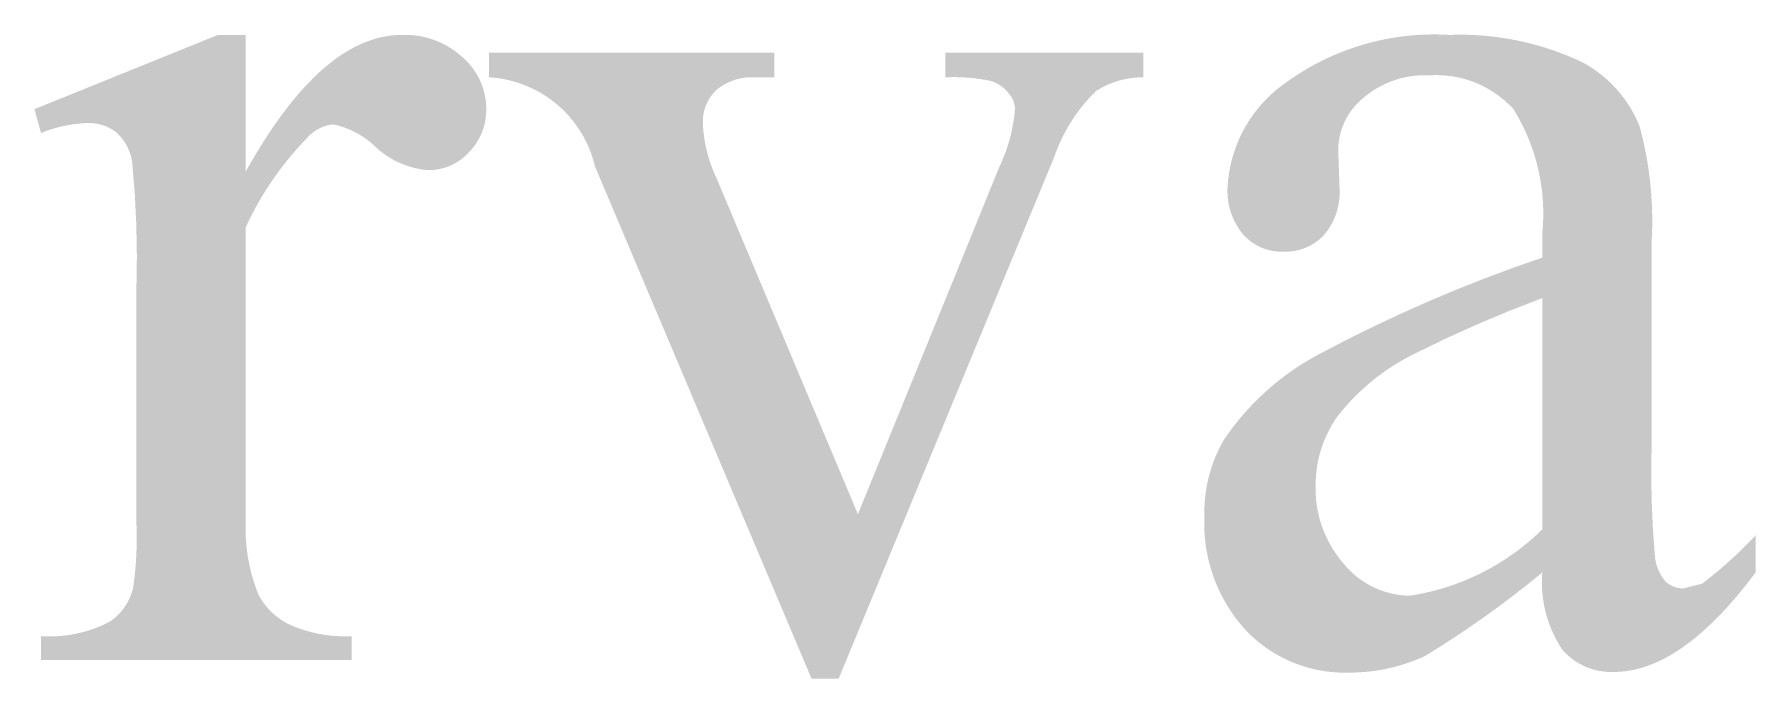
# Model space of a CAD drawing. Header units: millimetres. Extents: x 1235 to 1439, y 1033 to 1126.
# Drawn here: x 1311.15 to 1317.59, y 1052.91 to 1055.31 of the extents above; entities that cross this region are included whole.
import ezdxf

# ---------------------------------------------------------------- set-up
doc = ezdxf.new("R2010")
doc.units = ezdxf.units.MM
doc.layers.add('默认', color=18, linetype='Continuous', true_color=0x000000)

msp = doc.modelspace()

# ---------------------------------------------------------------- hatches: boundary and pattern name
at = {"layer": '默认'}
for points in [[(1311.9433, 1055.3127), (1311.9433, 1054.8023), (1311.979, 1054.8641), (1312.0148, 1054.9219), (1312.0327, 1054.9493), (1312.0507, 1054.9757), (1312.0687, 1055.0012), (1312.0867, 1055.0256), (1312.1048, 1055.049), (1312.1228, 1055.0714), (1312.141, 1055.0929), (1312.1591, 1055.1133), (1312.1773, 1055.1328), (1312.1955, 1055.1512), (1312.2137, 1055.1687), (1312.232, 1055.1851), (1312.2503, 1055.2006), (1312.2686, 1055.215), (1312.2777, 1055.2219), (1312.2869, 1055.2285), (1312.2961, 1055.2348), (1312.3053, 1055.2409), (1312.3145, 1055.2468), (1312.3237, 1055.2524), (1312.3329, 1055.2578), (1312.3421, 1055.2629), (1312.3514, 1055.2677), (1312.3606, 1055.2723), (1312.3698, 1055.2767), (1312.3791, 1055.2808), (1312.3883, 1055.2847), (1312.3976, 1055.2883), (1312.4069, 1055.2917), (1312.4162, 1055.2948), (1312.4254, 1055.2976), (1312.4347, 1055.3003), (1312.444, 1055.3026), (1312.4534, 1055.3047), (1312.4627, 1055.3066), (1312.472, 1055.3082), (1312.4813, 1055.3096), (1312.4907, 1055.3107), (1312.5, 1055.3116), (1312.5093, 1055.3122), (1312.5187, 1055.3126), (1312.5356, 1055.3129), (1312.5432, 1055.3129), (1312.5507, 1055.3127), (1312.5584, 1055.3123), (1312.566, 1055.3118), (1312.5736, 1055.311), (1312.5812, 1055.3101), (1312.5889, 1055.309), (1312.5965, 1055.3077), (1312.6041, 1055.3062), (1312.6117, 1055.3045), (1312.6192, 1055.3026), (1312.6267, 1055.3006), (1312.6342, 1055.2983), (1312.6416, 1055.2959), (1312.649, 1055.2933), (1312.6562, 1055.2905), (1312.6635, 1055.2876), (1312.6706, 1055.2844), (1312.6776, 1055.2811), (1312.6846, 1055.2777), (1312.6914, 1055.274), (1312.6982, 1055.2702), (1312.7048, 1055.2663), (1312.7114, 1055.2622), (1312.7178, 1055.2579), (1312.7241, 1055.2536), (1312.7303, 1055.249), (1312.7363, 1055.2444), (1312.7422, 1055.2396), (1312.7479, 1055.2347), (1312.7536, 1055.2297), (1312.7585, 1055.2253), (1312.7634, 1055.2208), (1312.7682, 1055.2161), (1312.7729, 1055.2113), (1312.7775, 1055.2063), (1312.782, 1055.2012), (1312.7863, 1055.1959), (1312.7905, 1055.1906), (1312.7946, 1055.185), (1312.7986, 1055.1794), (1312.8024, 1055.1737), (1312.806, 1055.1678), (1312.8095, 1055.1618), (1312.8128, 1055.1558), (1312.816, 1055.1496), (1312.819, 1055.1434), (1312.8218, 1055.137), (1312.8245, 1055.1307), (1312.827, 1055.1242), (1312.8293, 1055.1177), (1312.8314, 1055.1111), (1312.8334, 1055.1045), (1312.8351, 1055.0979), (1312.8367, 1055.0912), (1312.8381, 1055.0845), (1312.8393, 1055.0778), (1312.8403, 1055.0711), (1312.8412, 1055.0644), (1312.8418, 1055.0577), (1312.8423, 1055.051), (1312.8426, 1055.0443), (1312.8428, 1055.0377), (1312.8427, 1055.0266), (1312.8425, 1055.0211), (1312.8422, 1055.0155), (1312.8417, 1055.0099), (1312.8411, 1055.0044), (1312.8403, 1054.9988), (1312.8394, 1054.9932), (1312.8383, 1054.9876), (1312.8371, 1054.9821), (1312.8358, 1054.9765), (1312.8343, 1054.971), (1312.8327, 1054.9656), (1312.831, 1054.9601), (1312.8291, 1054.9548), (1312.827, 1054.9494), (1312.8249, 1054.9441), (1312.8226, 1054.9389), (1312.8202, 1054.9337), (1312.8176, 1054.9286), (1312.8149, 1054.9236), (1312.8121, 1054.9186), (1312.8092, 1054.9137), (1312.8062, 1054.909), (1312.8031, 1054.9043), (1312.7998, 1054.8997), (1312.7965, 1054.8951), (1312.793, 1054.8907), (1312.7895, 1054.8864), (1312.7859, 1054.8822), (1312.7821, 1054.8781), (1312.7747, 1054.8703), (1312.771, 1054.8665), (1312.7672, 1054.8629), (1312.7633, 1054.8593), (1312.7592, 1054.8558), (1312.7551, 1054.8524), (1312.7508, 1054.8491), (1312.7465, 1054.8459), (1312.742, 1054.8428), (1312.7375, 1054.8398), (1312.7329, 1054.8369), (1312.7282, 1054.8341), (1312.7234, 1054.8315), (1312.7185, 1054.829), (1312.7136, 1054.8266), (1312.7086, 1054.8243), (1312.7036, 1054.8222), (1312.6985, 1054.8202), (1312.6933, 1054.8184), (1312.6882, 1054.8167), (1312.6829, 1054.8151), (1312.6777, 1054.8137), (1312.6724, 1054.8124), (1312.6671, 1054.8113), (1312.6618, 1054.8103), (1312.6565, 1054.8094), (1312.6512, 1054.8087), (1312.6458, 1054.8081), (1312.6405, 1054.8077), (1312.6352, 1054.8074), (1312.63, 1054.8072), (1312.6247, 1054.8072), (1312.6181, 1054.8078), (1312.6115, 1054.8086), (1312.6048, 1054.8095), (1312.5982, 1054.8105), (1312.5916, 1054.8117), (1312.585, 1054.813), (1312.5784, 1054.8145), (1312.5718, 1054.8161), (1312.5652, 1054.8178), (1312.5587, 1054.8197), (1312.5522, 1054.8217), (1312.5457, 1054.8238), (1312.5393, 1054.8261), (1312.5329, 1054.8285), (1312.5266, 1054.8311), (1312.5203, 1054.8337), (1312.5141, 1054.8366), (1312.5079, 1054.8395), (1312.5019, 1054.8426), (1312.4958, 1054.8457), (1312.4899, 1054.8491), (1312.484, 1054.8525), (1312.4782, 1054.856), (1312.4725, 1054.8597), (1312.4669, 1054.8635), (1312.4614, 1054.8674), (1312.4559, 1054.8713), (1312.4506, 1054.8754), (1312.4453, 1054.8796), (1312.4402, 1054.8839), (1312.4351, 1054.8883), (1312.4302, 1054.8927), (1312.4261, 1054.8967), (1312.422, 1054.9005), (1312.4177, 1054.9043), (1312.4134, 1054.9081), (1312.409, 1054.9118), (1312.4046, 1054.9154), (1312.4, 1054.9189), (1312.3955, 1054.9223), (1312.3908, 1054.9257), (1312.3861, 1054.929), (1312.3813, 1054.9322), (1312.3764, 1054.9353), (1312.3715, 1054.9384), (1312.3665, 1054.9413), (1312.3615, 1054.9442), (1312.3564, 1054.947), (1312.3513, 1054.9496), (1312.3462, 1054.9522), (1312.3409, 1054.9547), (1312.3357, 1054.9571), (1312.3304, 1054.9594), (1312.3251, 1054.9616), (1312.3197, 1054.9637), (1312.3143, 1054.9657), (1312.3089, 1054.9677), (1312.3034, 1054.9695), (1312.298, 1054.9712), (1312.2925, 1054.9728), (1312.287, 1054.9743), (1312.2814, 1054.9757), (1312.2759, 1054.977), (1312.2704, 1054.9782), (1312.267, 1054.9778), (1312.2636, 1054.9774), (1312.2602, 1054.9769), (1312.2568, 1054.9762), (1312.2535, 1054.9756), (1312.2501, 1054.9748), (1312.2467, 1054.9739), (1312.2434, 1054.973), (1312.24, 1054.972), (1312.2367, 1054.9709), (1312.2334, 1054.9697), (1312.2301, 1054.9684), (1312.2269, 1054.9671), (1312.2237, 1054.9657), (1312.2205, 1054.9642), (1312.2173, 1054.9626), (1312.2142, 1054.961), (1312.2112, 1054.9593), (1312.2081, 1054.9575), (1312.2051, 1054.9556), (1312.2022, 1054.9537), (1312.1993, 1054.9517), (1312.1965, 1054.9497), (1312.1937, 1054.9475), (1312.191, 1054.9454), (1312.1884, 1054.9431), (1312.1858, 1054.9408), (1312.1832, 1054.9385), (1312.1808, 1054.9361), (1312.1783, 1054.9337), (1312.176, 1054.9312), (1312.1737, 1054.9286), (1312.1562, 1054.9103), (1312.139, 1054.8915), (1312.1221, 1054.8724), (1312.1057, 1054.8529), (1312.0897, 1054.833), (1312.0741, 1054.8128), (1312.0589, 1054.7922), (1312.0442, 1054.7713), (1312.0299, 1054.7501), (1312.0161, 1054.7285), (1312.0027, 1054.7068), (1311.9898, 1054.6847), (1311.9775, 1054.6624), (1311.9656, 1054.6398), (1311.9542, 1054.6171), (1311.9433, 1054.5941), (1311.9433, 1053.5063), (1311.9426, 1053.4883), (1311.9424, 1053.4702), (1311.9426, 1053.452), (1311.9434, 1053.4338), (1311.9447, 1053.4156), (1311.9464, 1053.3975), (1311.9486, 1053.3794), (1311.9514, 1053.3613), (1311.9546, 1053.3433), (1311.9583, 1053.3255), (1311.9625, 1053.3077), (1311.9671, 1053.2901), (1311.9723, 1053.2726), (1311.9779, 1053.2553), (1311.9839, 1053.2383), (1311.9904, 1053.2214), (1311.9927, 1053.217), (1311.9952, 1053.2126), (1311.9977, 1053.2083), (1312.0003, 1053.204), (1312.003, 1053.1997), (1312.0058, 1053.1955), (1312.0087, 1053.1914), (1312.0117, 1053.1873), (1312.0148, 1053.1832), (1312.0179, 1053.1792), (1312.0212, 1053.1753), (1312.0245, 1053.1714), (1312.0279, 1053.1676), (1312.0313, 1053.1638), (1312.0349, 1053.1602), (1312.0385, 1053.1566), (1312.0422, 1053.153), (1312.0459, 1053.1496), (1312.0498, 1053.1462), (1312.0536, 1053.1429), (1312.0576, 1053.1396), (1312.0616, 1053.1365), (1312.0657, 1053.1334), (1312.0698, 1053.1305), (1312.074, 1053.1276), (1312.0782, 1053.1248), (1312.0824, 1053.1221), (1312.0867, 1053.1194), (1312.0911, 1053.1169), (1312.0955, 1053.1145), (1312.0999, 1053.1121), (1312.1044, 1053.1099), (1312.1181, 1053.1038), (1312.132, 1053.0982), (1312.1462, 1053.093), (1312.1605, 1053.0882), (1312.175, 1053.0838), (1312.1897, 1053.0798), (1312.2045, 1053.0763), (1312.2193, 1053.0733), (1312.2343, 1053.0707), (1312.2494, 1053.0685), (1312.2644, 1053.0669), (1312.2795, 1053.0656), (1312.2946, 1053.0649), (1312.3097, 1053.0645), (1312.3248, 1053.0647), (1312.3398, 1053.0653), (1312.3398, 1052.9761), (1311.1776, 1052.9761), (1311.1776, 1053.0653), (1311.1941, 1053.0644), (1311.2107, 1053.0642), (1311.2273, 1053.0645), (1311.244, 1053.0653), (1311.2606, 1053.0668), (1311.2772, 1053.0688), (1311.2938, 1053.0714), (1311.3103, 1053.0746), (1311.3266, 1053.0784), (1311.3428, 1053.0827), (1311.3589, 1053.0876), (1311.3747, 1053.093), (1311.3902, 1053.0989), (1311.4056, 1053.1054), (1311.4206, 1053.1124), (1311.4353, 1053.1198), (1311.4393, 1053.1225), (1311.4431, 1053.1254), (1311.447, 1053.1283), (1311.4508, 1053.1314), (1311.4545, 1053.1345), (1311.4581, 1053.1378), (1311.4617, 1053.1411), (1311.4653, 1053.1445), (1311.4687, 1053.148), (1311.4721, 1053.1516), (1311.4754, 1053.1553), (1311.4786, 1053.1591), (1311.4817, 1053.1629), (1311.4847, 1053.1668), (1311.4877, 1053.1708), (1311.4905, 1053.1748), (1311.4933, 1053.179), (1311.496, 1053.1832), (1311.4985, 1053.1874), (1311.501, 1053.1917), (1311.5033, 1053.196), (1311.5056, 1053.2004), (1311.5077, 1053.2049), (1311.5097, 1053.2094), (1311.5117, 1053.2139), (1311.5135, 1053.2184), (1311.5152, 1053.223), (1311.5168, 1053.2276), (1311.5183, 1053.2322), (1311.5196, 1053.2369), (1311.5209, 1053.2415), (1311.5221, 1053.2462), (1311.5261, 1053.276), (1311.5294, 1053.3059), (1311.532, 1053.336), (1311.5339, 1053.366), (1311.5351, 1053.3962), (1311.5356, 1053.4263), (1311.5354, 1053.4564), (1311.5344, 1053.4865), (1311.5344, 1054.3662), (1311.5361, 1054.4843), (1311.534, 1054.6024), (1311.5281, 1054.7205), (1311.5183, 1054.8382), (1311.5177, 1054.8421), (1311.517, 1054.8459), (1311.5162, 1054.8498), (1311.5153, 1054.8537), (1311.5144, 1054.8575), (1311.5133, 1054.8614), (1311.5122, 1054.8652), (1311.511, 1054.869), (1311.5097, 1054.8728), (1311.5083, 1054.8766), (1311.5068, 1054.8803), (1311.5053, 1054.884), (1311.5036, 1054.8877), (1311.5019, 1054.8913), (1311.5001, 1054.895), (1311.4982, 1054.8985), (1311.4963, 1054.9021), (1311.4942, 1054.9055), (1311.4921, 1054.909), (1311.49, 1054.9124), (1311.4877, 1054.9157), (1311.4854, 1054.919), (1311.483, 1054.9222), (1311.4806, 1054.9254), (1311.4781, 1054.9285), (1311.4755, 1054.9315), (1311.4728, 1054.9345), (1311.4702, 1054.9375), (1311.4674, 1054.9403), (1311.4646, 1054.9431), (1311.4618, 1054.9458), (1311.4589, 1054.9485), (1311.456, 1054.9506), (1311.4532, 1054.9527), (1311.4502, 1054.9547), (1311.4472, 1054.9567), (1311.4442, 1054.9586), (1311.4411, 1054.9604), (1311.438, 1054.9622), (1311.4348, 1054.9639), (1311.4316, 1054.9656), (1311.4283, 1054.9672), (1311.425, 1054.9687), (1311.4217, 1054.9702), (1311.4183, 1054.9715), (1311.4149, 1054.9728), (1311.4115, 1054.9741), (1311.408, 1054.9752), (1311.4045, 1054.9763), (1311.401, 1054.9773), (1311.3975, 1054.9782), (1311.394, 1054.9791), (1311.3904, 1054.9798), (1311.3868, 1054.9805), (1311.3833, 1054.9811), (1311.3797, 1054.9817), (1311.3761, 1054.9821), (1311.3725, 1054.9825), (1311.3689, 1054.9828), (1311.3653, 1054.983), (1311.3618, 1054.9832), (1311.3582, 1054.9832), (1311.3546, 1054.9832), (1311.3511, 1054.9832), (1311.34, 1054.9827), (1311.3289, 1054.982), (1311.3178, 1054.9811), (1311.3067, 1054.9798), (1311.2957, 1054.9784), (1311.2846, 1054.9767), (1311.2736, 1054.9747), (1311.2627, 1054.9725), (1311.2518, 1054.97), (1311.2409, 1054.9673), (1311.2301, 1054.9643), (1311.2195, 1054.9611), (1311.2088, 1054.9577), (1311.1983, 1054.954), (1311.1879, 1054.9501), (1311.1776, 1054.946), (1311.1529, 1055.0352), (1311.8392, 1055.3127)], [(1313.9206, 1055.2458), (1313.9206, 1055.1541), (1313.8513, 1055.1541), (1313.8464, 1055.1544), (1313.8416, 1055.1546), (1313.8367, 1055.1546), (1313.8318, 1055.1546), (1313.8268, 1055.1544), (1313.8219, 1055.1541), (1313.817, 1055.1537), (1313.8121, 1055.1532), (1313.8071, 1055.1525), (1313.8022, 1055.1518), (1313.7973, 1055.1509), (1313.7924, 1055.1499), (1313.7875, 1055.1488), (1313.7827, 1055.1475), (1313.7778, 1055.1462), (1313.773, 1055.1447), (1313.7683, 1055.1431), (1313.7636, 1055.1414), (1313.7589, 1055.1396), (1313.7543, 1055.1377), (1313.7497, 1055.1357), (1313.7452, 1055.1336), (1313.7407, 1055.1313), (1313.7363, 1055.129), (1313.732, 1055.1266), (1313.7277, 1055.124), (1313.7236, 1055.1214), (1313.7195, 1055.1187), (1313.7154, 1055.1159), (1313.7115, 1055.113), (1313.7076, 1055.1101), (1313.7038, 1055.107), (1313.7008, 1055.1041), (1313.6978, 1055.101), (1313.6949, 1055.0978), (1313.692, 1055.0946), (1313.6892, 1055.0912), (1313.6865, 1055.0878), (1313.6839, 1055.0843), (1313.6814, 1055.0807), (1313.6789, 1055.077), (1313.6766, 1055.0732), (1313.6744, 1055.0694), (1313.6722, 1055.0655), (1313.6702, 1055.0616), (1313.6682, 1055.0576), (1313.6664, 1055.0535), (1313.6647, 1055.0494), (1313.6631, 1055.0452), (1313.6616, 1055.041), (1313.6602, 1055.0368), (1313.659, 1055.0325), (1313.6578, 1055.0282), (1313.6568, 1055.0239), (1313.6559, 1055.0196), (1313.6551, 1055.0153), (1313.6544, 1055.0109), (1313.6539, 1055.0066), (1313.6535, 1055.0022), (1313.6531, 1054.9979), (1313.6529, 1054.9935), (1313.6529, 1054.9892), (1313.6529, 1054.9849), (1313.653, 1054.9807), (1313.6538, 1054.9674), (1313.6549, 1054.9542), (1313.6564, 1054.9409), (1313.6581, 1054.9277), (1313.6603, 1054.9145), (1313.6627, 1054.9013), (1313.6655, 1054.8882), (1313.6686, 1054.8752), (1313.6721, 1054.8623), (1313.6758, 1054.8494), (1313.6799, 1054.8367), (1313.6844, 1054.8241), (1313.6891, 1054.8116), (1313.6941, 1054.7992), (1313.6994, 1054.787), (1313.7051, 1054.775), (1314.2329, 1053.5212), (1314.7631, 1054.8221), (1314.7688, 1054.8345), (1314.7742, 1054.847), (1314.7794, 1054.8597), (1314.7843, 1054.8725), (1314.7889, 1054.8855), (1314.7932, 1054.8985), (1314.7972, 1054.9116), (1314.801, 1054.9249), (1314.8044, 1054.9382), (1314.8076, 1054.9516), (1314.8104, 1054.965), (1314.813, 1054.9785), (1314.8152, 1054.992), (1314.8171, 1055.0056), (1314.8188, 1055.0191), (1314.8201, 1055.0327), (1314.8202, 1055.0346), (1314.8202, 1055.0365), (1314.8201, 1055.0384), (1314.8201, 1055.0403), (1314.8199, 1055.0422), (1314.8198, 1055.0441), (1314.8196, 1055.0461), (1314.8193, 1055.048), (1314.819, 1055.0499), (1314.8186, 1055.0518), (1314.8182, 1055.0537), (1314.8178, 1055.0556), (1314.8173, 1055.0575), (1314.8168, 1055.0594), (1314.8162, 1055.0612), (1314.8156, 1055.0631), (1314.8149, 1055.0649), (1314.8142, 1055.0667), (1314.8135, 1055.0685), (1314.8127, 1055.0703), (1314.8118, 1055.0721), (1314.811, 1055.0738), (1314.8101, 1055.0755), (1314.8091, 1055.0772), (1314.8081, 1055.0789), (1314.8071, 1055.0805), (1314.8061, 1055.0821), (1314.805, 1055.0837), (1314.8038, 1055.0853), (1314.8027, 1055.0868), (1314.8015, 1055.0883), (1314.8003, 1055.0897), (1314.7987, 1055.0919), (1314.7971, 1055.094), (1314.7954, 1055.0962), (1314.7937, 1055.0983), (1314.7919, 1055.1003), (1314.7901, 1055.1024), (1314.7882, 1055.1044), (1314.7863, 1055.1063), (1314.7844, 1055.1083), (1314.7824, 1055.1102), (1314.7804, 1055.112), (1314.7783, 1055.1138), (1314.7762, 1055.1156), (1314.7741, 1055.1174), (1314.7719, 1055.1191), (1314.7697, 1055.1207), (1314.7675, 1055.1223), (1314.7652, 1055.1239), (1314.7629, 1055.1254), (1314.7606, 1055.1269), (1314.7582, 1055.1283), (1314.7558, 1055.1296), (1314.7534, 1055.131), (1314.751, 1055.1322), (1314.7485, 1055.1334), (1314.746, 1055.1346), (1314.7436, 1055.1357), (1314.7411, 1055.1368), (1314.7385, 1055.1378), (1314.736, 1055.1387), (1314.7335, 1055.1396), (1314.7309, 1055.1405), (1314.7098, 1055.1446), (1314.6886, 1055.148), (1314.6673, 1055.1507), (1314.6459, 1055.1528), (1314.6244, 1055.1541), (1314.6029, 1055.1548), (1314.5814, 1055.1548), (1314.5599, 1055.1541), (1314.5599, 1055.2458), (1315.3008, 1055.2458), (1315.3008, 1055.1541), (1315.295, 1055.1541), (1315.2892, 1055.154), (1315.2833, 1055.1538), (1315.2775, 1055.1535), (1315.2716, 1055.1531), (1315.2658, 1055.1525), (1315.2599, 1055.1519), (1315.2541, 1055.1512), (1315.2482, 1055.1503), (1315.2424, 1055.1493), (1315.2366, 1055.1483), (1315.2308, 1055.1471), (1315.225, 1055.1458), (1315.2192, 1055.1444), (1315.2135, 1055.1429), (1315.2078, 1055.1413), (1315.2021, 1055.1396), (1315.1964, 1055.1377), (1315.1908, 1055.1358), (1315.1853, 1055.1338), (1315.1797, 1055.1317), (1315.1742, 1055.1295), (1315.1688, 1055.1271), (1315.1634, 1055.1247), (1315.1581, 1055.1222), (1315.1528, 1055.1196), (1315.1476, 1055.1169), (1315.1424, 1055.1141), (1315.1373, 1055.1112), (1315.1323, 1055.1083), (1315.1273, 1055.1052), (1315.1224, 1055.1021), (1315.1095, 1055.0891), (1315.0969, 1055.0756), (1315.0847, 1055.0618), (1315.0729, 1055.0476), (1315.0615, 1055.033), (1315.0505, 1055.0181), (1315.04, 1055.0029), (1315.0298, 1054.9873), (1315.0202, 1054.9715), (1315.011, 1054.9554), (1315.0023, 1054.939), (1314.9941, 1054.9225), (1314.9864, 1054.9057), (1314.9792, 1054.8887), (1314.9725, 1054.8716), (1314.9663, 1054.8543), (1314.161, 1052.9067), (1314.0594, 1052.9067), (1313.2491, 1054.8221), (1313.2472, 1054.83), (1313.2451, 1054.8378), (1313.2428, 1054.8457), (1313.2404, 1054.8536), (1313.2378, 1054.8615), (1313.2351, 1054.8694), (1313.2321, 1054.8772), (1313.229, 1054.8851), (1313.2258, 1054.8929), (1313.2223, 1054.9007), (1313.2188, 1054.9084), (1313.215, 1054.9161), (1313.211, 1054.9238), (1313.2069, 1054.9314), (1313.2027, 1054.939), (1313.1982, 1054.9465), (1313.1936, 1054.9539), (1313.1889, 1054.9613), (1313.1839, 1054.9685), (1313.1788, 1054.9757), (1313.1736, 1054.9829), (1313.1682, 1054.9899), (1313.1626, 1054.9968), (1313.1569, 1055.0036), (1313.151, 1055.0103), (1313.145, 1055.0169), (1313.1388, 1055.0234), (1313.1325, 1055.0298), (1313.1261, 1055.036), (1313.1195, 1055.0421), (1313.1128, 1055.0481), (1313.106, 1055.0539), (1313.0991, 1055.0596), (1313.092, 1055.0652), (1313.0849, 1055.0706), (1313.0776, 1055.0758), (1313.0702, 1055.0809), (1313.0628, 1055.0858), (1313.0552, 1055.0906), (1313.0476, 1055.0952), (1313.0399, 1055.0996), (1313.0321, 1055.1039), (1313.0242, 1055.108), (1313.0163, 1055.1119), (1313.0083, 1055.1156), (1313.0003, 1055.1192), (1312.9922, 1055.1226), (1312.984, 1055.1258), (1312.9759, 1055.1289), (1312.9677, 1055.1318), (1312.9595, 1055.1345), (1312.9512, 1055.137), (1312.943, 1055.1394), (1312.9347, 1055.1415), (1312.9265, 1055.1436), (1312.9182, 1055.1454), (1312.9099, 1055.1471), (1312.9017, 1055.1486), (1312.8934, 1055.1499), (1312.8852, 1055.1511), (1312.877, 1055.1521), (1312.8689, 1055.1529), (1312.8608, 1055.1536), (1312.8527, 1055.1541), (1312.8527, 1055.2458)]]:
    msp.add_hatch(color=256, dxfattribs=at).paths.add_polyline_path(points, flags=0)
h = msp.add_hatch(color=256, dxfattribs=at)
h.paths.add_polyline_path([(1316.0343, 1054.7403), (1316.0346, 1054.7345), (1316.0347, 1054.7287), (1316.0348, 1054.7228), (1316.0347, 1054.717), (1316.0344, 1054.7111), (1316.034, 1054.7052), (1316.0335, 1054.6993), (1316.0328, 1054.6934), (1316.032, 1054.6875), (1316.0311, 1054.6816), (1316.0299, 1054.6757), (1316.0287, 1054.6698), (1316.0273, 1054.664), (1316.0258, 1054.6582), (1316.0241, 1054.6524), (1316.0223, 1054.6467), (1316.0203, 1054.641), (1316.0182, 1054.6354), (1316.016, 1054.6298), (1316.0136, 1054.6243), (1316.0111, 1054.6188), (1316.0085, 1054.6135), (1316.0058, 1054.6082), (1316.0029, 1054.6029), (1315.9999, 1054.5978), (1315.9968, 1054.5927), (1315.9936, 1054.5878), (1315.9903, 1054.5829), (1315.9869, 1054.5781), (1315.9834, 1054.5734), (1315.9797, 1054.5689), (1315.976, 1054.5644), (1315.9724, 1054.5607), (1315.9687, 1054.5571), (1315.9649, 1054.5536), (1315.961, 1054.5501), (1315.9569, 1054.5467), (1315.9528, 1054.5435), (1315.9485, 1054.5403), (1315.9442, 1054.5373), (1315.9398, 1054.5343), (1315.9353, 1054.5315), (1315.9307, 1054.5287), (1315.926, 1054.5261), (1315.9212, 1054.5237), (1315.9164, 1054.5213), (1315.9115, 1054.5191), (1315.9065, 1054.517), (1315.9015, 1054.515), (1315.8965, 1054.5132), (1315.8914, 1054.5115), (1315.8862, 1054.51), (1315.881, 1054.5086), (1315.8758, 1054.5073), (1315.8706, 1054.5062), (1315.8654, 1054.5052), (1315.8601, 1054.5044), (1315.8549, 1054.5037), (1315.8496, 1054.5031), (1315.8444, 1054.5027), (1315.8392, 1054.5024), (1315.834, 1054.5023), (1315.8288, 1054.5023), (1315.8236, 1054.5024), (1315.8185, 1054.5024), (1315.8134, 1054.5024), (1315.8082, 1054.5026), (1315.803, 1054.5029), (1315.7978, 1054.5034), (1315.7926, 1054.504), (1315.7874, 1054.5047), (1315.7822, 1054.5056), (1315.7771, 1054.5067), (1315.7719, 1054.5079), (1315.7667, 1054.5092), (1315.7616, 1054.5107), (1315.7565, 1054.5123), (1315.7515, 1054.5141), (1315.7465, 1054.516), (1315.7415, 1054.518), (1315.7367, 1054.5202), (1315.7318, 1054.5225), (1315.7271, 1054.525), (1315.7224, 1054.5275), (1315.7178, 1054.5302), (1315.7133, 1054.5331), (1315.7089, 1054.536), (1315.7046, 1054.539), (1315.7003, 1054.5422), (1315.6962, 1054.5454), (1315.6922, 1054.5488), (1315.6883, 1054.5522), (1315.6845, 1054.5558), (1315.6808, 1054.5594), (1315.6772, 1054.5631), (1315.6737, 1054.5669), (1315.6701, 1054.5714), (1315.6665, 1054.576), (1315.663, 1054.5807), (1315.6596, 1054.5855), (1315.6563, 1054.5904), (1315.6532, 1054.5953), (1315.6501, 1054.6004), (1315.6471, 1054.6056), (1315.6443, 1054.6108), (1315.6416, 1054.6161), (1315.639, 1054.6215), (1315.6365, 1054.6269), (1315.6342, 1054.6324), (1315.6319, 1054.638), (1315.6299, 1054.6436), (1315.6279, 1054.6493), (1315.6261, 1054.655), (1315.6244, 1054.6608), (1315.6229, 1054.6666), (1315.6215, 1054.6724), (1315.6202, 1054.6782), (1315.6191, 1054.6841), (1315.6181, 1054.69), (1315.6173, 1054.6959), (1315.6165, 1054.7018), (1315.616, 1054.7077), (1315.6156, 1054.7136), (1315.6153, 1054.7195), (1315.6151, 1054.7253), (1315.6151, 1054.7312), (1315.6152, 1054.737), (1315.6155, 1054.7428), (1315.6164, 1054.7568), (1315.6177, 1054.7709), (1315.6194, 1054.785), (1315.6215, 1054.7991), (1315.624, 1054.8133), (1315.627, 1054.8274), (1315.6303, 1054.8415), (1315.6341, 1054.8555), (1315.6383, 1054.8695), (1315.6429, 1054.8834), (1315.6479, 1054.8972), (1315.6533, 1054.9109), (1315.6591, 1054.9244), (1315.6653, 1054.9378), (1315.6719, 1054.951), (1315.6789, 1054.964), (1315.6863, 1054.9767), (1315.694, 1054.9893), (1315.7021, 1055.0016), (1315.7106, 1055.0137), (1315.7193, 1055.0255), (1315.7284, 1055.037), (1315.7378, 1055.0482), (1315.7475, 1055.0592), (1315.7575, 1055.0697), (1315.7677, 1055.08), (1315.7781, 1055.0899), (1315.7888, 1055.0995), (1315.7997, 1055.1088), (1315.8108, 1055.1176), (1315.8221, 1055.1262), (1315.8336, 1055.1343), (1315.8498, 1055.1459), (1315.8664, 1055.1571), (1315.8832, 1055.1681), (1315.9004, 1055.1787), (1315.9178, 1055.189), (1315.9354, 1055.1989), (1315.9534, 1055.2084), (1315.9715, 1055.2176), (1315.9899, 1055.2264), (1316.0085, 1055.2349), (1316.0273, 1055.2429), (1316.0463, 1055.2505), (1316.0655, 1055.2577), (1316.0849, 1055.2645), (1316.1044, 1055.2709), (1316.124, 1055.2769), (1316.1438, 1055.2824), (1316.1637, 1055.2875), (1316.1836, 1055.2922), (1316.2037, 1055.2964), (1316.2238, 1055.3002), (1316.244, 1055.3035), (1316.2642, 1055.3064), (1316.2845, 1055.3089), (1316.3047, 1055.3109), (1316.325, 1055.3124), (1316.3452, 1055.3136), (1316.3654, 1055.3142), (1316.3856, 1055.3145), (1316.4056, 1055.3143), (1316.4257, 1055.3137), (1316.4456, 1055.3127), (1316.4773, 1055.3135), (1316.509, 1055.3133), (1316.5409, 1055.3121), (1316.5727, 1055.31), (1316.6046, 1055.3069), (1316.6363, 1055.3028), (1316.668, 1055.2978), (1316.6995, 1055.2919), (1316.7308, 1055.285), (1316.7619, 1055.2771), (1316.7927, 1055.2683), (1316.8232, 1055.2586), (1316.8533, 1055.248), (1316.8831, 1055.2366), (1316.9124, 1055.2243), (1316.9412, 1055.2111), (1316.9501, 1055.2063), (1316.9589, 1055.2013), (1316.9676, 1055.196), (1316.9762, 1055.1906), (1316.9848, 1055.1849), (1316.9932, 1055.1791), (1317.0015, 1055.173), (1317.0097, 1055.1668), (1317.0178, 1055.1603), (1317.0258, 1055.1537), (1317.0336, 1055.1469), (1317.0413, 1055.1399), (1317.0488, 1055.1327), (1317.0561, 1055.1253), (1317.0634, 1055.1178), (1317.0704, 1055.1102), (1317.0773, 1055.1023), (1317.0839, 1055.0944), (1317.0904, 1055.0862), (1317.0968, 1055.078), (1317.1029, 1055.0696), (1317.1088, 1055.0611), (1317.1145, 1055.0525), (1317.1201, 1055.0437), (1317.1254, 1055.0349), (1317.1305, 1055.026), (1317.1354, 1055.0169), (1317.1401, 1055.0078), (1317.1446, 1054.9987), (1317.1489, 1054.9894), (1317.1529, 1054.9801), (1317.1567, 1054.9708), (1317.1636, 1054.9442), (1317.17, 1054.9175), (1317.1758, 1054.8906), (1317.1811, 1054.8636), (1317.1859, 1054.8365), (1317.1901, 1054.8093), (1317.1937, 1054.7819), (1317.1968, 1054.7545), (1317.1993, 1054.7271), (1317.2013, 1054.6996), (1317.2027, 1054.672), (1317.2036, 1054.6445), (1317.2038, 1054.617), (1317.2036, 1054.5895), (1317.2027, 1054.562), (1317.2013, 1054.5347), (1317.2013, 1053.764), (1317.2002, 1053.6645), (1317.2019, 1053.565), (1317.2064, 1053.4656), (1317.2137, 1053.3663), (1317.214, 1053.363), (1317.2144, 1053.3597), (1317.2148, 1053.3564), (1317.2152, 1053.3531), (1317.2158, 1053.3498), (1317.2164, 1053.3465), (1317.2171, 1053.3432), (1317.2178, 1053.3399), (1317.2186, 1053.3366), (1317.2195, 1053.3333), (1317.2205, 1053.3301), (1317.2215, 1053.3268), (1317.2226, 1053.3236), (1317.2237, 1053.3204), (1317.2249, 1053.3172), (1317.2262, 1053.3141), (1317.2275, 1053.3109), (1317.229, 1053.3078), (1317.2304, 1053.3048), (1317.2319, 1053.3017), (1317.2335, 1053.2987), (1317.2352, 1053.2958), (1317.2369, 1053.2929), (1317.2387, 1053.29), (1317.2405, 1053.2871), (1317.2423, 1053.2843), (1317.2443, 1053.2816), (1317.2462, 1053.2788), (1317.2483, 1053.2762), (1317.2503, 1053.2736), (1317.2525, 1053.271), (1317.2546, 1053.2685), (1317.2563, 1053.267), (1317.258, 1053.2656), (1317.2597, 1053.2642), (1317.2615, 1053.2629), (1317.2633, 1053.2616), (1317.2651, 1053.2603), (1317.267, 1053.2591), (1317.2689, 1053.2579), (1317.2708, 1053.2567), (1317.2728, 1053.2556), (1317.2748, 1053.2545), (1317.2768, 1053.2535), (1317.2789, 1053.2526), (1317.2809, 1053.2516), (1317.283, 1053.2508), (1317.2851, 1053.2499), (1317.2873, 1053.2492), (1317.2894, 1053.2484), (1317.2916, 1053.2478), (1317.2938, 1053.2471), (1317.296, 1053.2466), (1317.2982, 1053.246), (1317.3004, 1053.2456), (1317.3026, 1053.2452), (1317.3048, 1053.2448), (1317.307, 1053.2445), (1317.3092, 1053.2442), (1317.3115, 1053.244), (1317.3137, 1053.2439), (1317.3159, 1053.2437), (1317.3181, 1053.2437), (1317.3203, 1053.2437), (1317.3897, 1053.261), (1317.4164, 1053.2817), (1317.4427, 1053.3029), (1317.4686, 1053.3247), (1317.494, 1053.3471), (1317.5189, 1053.37), (1317.5432, 1053.3935), (1317.5671, 1053.4174), (1317.5904, 1053.4419), (1317.5904, 1053.3032), (1317.5558, 1053.2581), (1317.5214, 1053.216), (1317.4872, 1053.1768), (1317.4701, 1053.1583), (1317.4532, 1053.1405), (1317.4362, 1053.1235), (1317.4193, 1053.1072), (1317.4025, 1053.0915), (1317.3857, 1053.0767), (1317.369, 1053.0625), (1317.3523, 1053.0491), (1317.3356, 1053.0364), (1317.319, 1053.0244), (1317.3025, 1053.0131), (1317.286, 1053.0026), (1317.2696, 1052.9928), (1317.2532, 1052.9837), (1317.2368, 1052.9754), (1317.2286, 1052.9715), (1317.2205, 1052.9678), (1317.2124, 1052.9642), (1317.2042, 1052.9609), (1317.1961, 1052.9577), (1317.188, 1052.9547), (1317.1799, 1052.9519), (1317.1719, 1052.9493), (1317.1638, 1052.9468), (1317.1558, 1052.9445), (1317.1477, 1052.9425), (1317.1397, 1052.9405), (1317.1317, 1052.9388), (1317.1237, 1052.9373), (1317.1157, 1052.9359), (1317.1077, 1052.9347), (1317.0998, 1052.9337), (1317.0918, 1052.9329), (1317.0839, 1052.9323), (1317.0759, 1052.9318), (1317.068, 1052.9316), (1317.0535, 1052.9313), (1317.0469, 1052.9313), (1317.0402, 1052.9315), (1317.0335, 1052.9318), (1317.0267, 1052.9324), (1317.02, 1052.9332), (1317.0132, 1052.9341), (1317.0065, 1052.9352), (1316.9998, 1052.9366), (1316.9931, 1052.9381), (1316.9864, 1052.9398), (1316.9798, 1052.9418), (1316.9732, 1052.9439), (1316.9666, 1052.9462), (1316.9602, 1052.9487), (1316.9538, 1052.9513), (1316.9475, 1052.9542), (1316.9412, 1052.9572), (1316.9351, 1052.9605), (1316.9291, 1052.9639), (1316.9231, 1052.9674), (1316.9173, 1052.9711), (1316.9116, 1052.975), (1316.9061, 1052.979), (1316.9007, 1052.9832), (1316.8954, 1052.9875), (1316.8902, 1052.9919), (1316.8852, 1052.9964), (1316.8804, 1053.0011), (1316.8757, 1053.0059), (1316.8712, 1053.0108), (1316.8668, 1053.0157), (1316.8618, 1053.0235), (1316.8569, 1053.0314), (1316.8521, 1053.0395), (1316.8475, 1053.0477), (1316.8431, 1053.0559), (1316.8388, 1053.0643), (1316.8346, 1053.0728), (1316.8307, 1053.0814), (1316.8269, 1053.0901), (1316.8233, 1053.0989), (1316.8199, 1053.1078), (1316.8166, 1053.1167), (1316.8136, 1053.1258), (1316.8107, 1053.1348), (1316.808, 1053.144), (1316.8056, 1053.1532), (1316.8033, 1053.1625), (1316.8012, 1053.1718), (1316.7993, 1053.1811), (1316.7976, 1053.1905), (1316.7961, 1053.1999), (1316.7948, 1053.2093), (1316.7937, 1053.2187), (1316.7927, 1053.2282), (1316.792, 1053.2376), (1316.7915, 1053.247), (1316.7912, 1053.2564), (1316.7911, 1053.2658), (1316.7911, 1053.2752), (1316.7914, 1053.2846), (1316.7919, 1053.2939), (1316.7925, 1053.3032), (1316.7402, 1053.2607), (1316.6872, 1053.2193), (1316.6334, 1053.1787), (1316.5788, 1053.1391), (1316.5236, 1053.1006), (1316.4677, 1053.063), (1316.4111, 1053.0264), (1316.3539, 1052.9909), (1316.3372, 1052.9835), (1316.3203, 1052.9765), (1316.3032, 1052.97), (1316.2859, 1052.9639), (1316.2683, 1052.9582), (1316.2507, 1052.9531), (1316.2328, 1052.9484), (1316.2148, 1052.9443), (1316.1968, 1052.9406), (1316.1786, 1052.9374), (1316.1604, 1052.9348), (1316.1421, 1052.9326), (1316.1238, 1052.931), (1316.1055, 1052.9298), (1316.0872, 1052.9291), (1316.069, 1052.929), (1316.0558, 1052.9288), (1316.0426, 1052.9289), (1316.0293, 1052.9293), (1316.016, 1052.9302), (1316.0026, 1052.9313), (1315.9892, 1052.9328), (1315.9759, 1052.9347), (1315.9625, 1052.937), (1315.9492, 1052.9396), (1315.9359, 1052.9425), (1315.9226, 1052.9459), (1315.9094, 1052.9495), (1315.8964, 1052.9536), (1315.8834, 1052.958), (1315.8705, 1052.9627), (1315.8577, 1052.9678), (1315.8451, 1052.9733), (1315.8327, 1052.979), (1315.8204, 1052.9851), (1315.8083, 1052.9915), (1315.7964, 1052.9983), (1315.7847, 1053.0053), (1315.7732, 1053.0126), (1315.7619, 1053.0203), (1315.7509, 1053.0281), (1315.7402, 1053.0363), (1315.7296, 1053.0447), (1315.7194, 1053.0533), (1315.7094, 1053.0622), (1315.6997, 1053.0713), (1315.6903, 1053.0806), (1315.6812, 1053.0901), (1315.6718, 1053.1006), (1315.6627, 1053.1115), (1315.6538, 1053.1226), (1315.6451, 1053.1339), (1315.6367, 1053.1455), (1315.6286, 1053.1573), (1315.6207, 1053.1694), (1315.613, 1053.1817), (1315.6057, 1053.1942), (1315.5987, 1053.2069), (1315.5919, 1053.2198), (1315.5855, 1053.2329), (1315.5794, 1053.2462), (1315.5736, 1053.2596), (1315.5682, 1053.2731), (1315.5631, 1053.2868), (1315.5583, 1053.3007), (1315.5538, 1053.3146), (1315.5498, 1053.3286), (1315.546, 1053.3427), (1315.5426, 1053.3569), (1315.5396, 1053.3711), (1315.537, 1053.3854), (1315.5346, 1053.3997), (1315.5327, 1053.4141), (1315.5311, 1053.4284), (1315.5298, 1053.4427), (1315.5289, 1053.457), (1315.5284, 1053.4713), (1315.5282, 1053.4855), (1315.5283, 1053.4997), (1315.5288, 1053.5138), (1315.5286, 1053.5324), (1315.5291, 1053.551), (1315.5303, 1053.5698), (1315.532, 1053.5885), (1315.5332, 1053.5978), (1315.5345, 1053.6072), (1315.536, 1053.6165), (1315.5376, 1053.6258), (1315.5394, 1053.6351), (1315.5414, 1053.6443), (1315.5435, 1053.6535), (1315.5458, 1053.6627), (1315.5482, 1053.6718), (1315.5509, 1053.6809), (1315.5536, 1053.69), (1315.5565, 1053.699), (1315.5596, 1053.7079), (1315.5628, 1053.7168), (1315.5662, 1053.7256), (1315.5698, 1053.7343), (1315.5773, 1053.7515), (1315.5853, 1053.7685), (1315.594, 1053.785), (1315.6031, 1053.8012), (1315.6202, 1053.8256), (1315.638, 1053.8495), (1315.6566, 1053.8729), (1315.6759, 1053.8958), (1315.696, 1053.9181), (1315.7167, 1053.9398), (1315.7382, 1053.9609), (1315.7603, 1053.9814), (1315.783, 1054.0012), (1315.8062, 1054.0202), (1315.8301, 1054.0386), (1315.8544, 1054.0561), (1315.8793, 1054.0729), (1315.9045, 1054.0889), (1315.9302, 1054.104), (1315.9562, 1054.1184), (1316.0572, 1054.1711), (1316.1594, 1054.2217), (1316.2626, 1054.2702), (1316.3668, 1054.3166), (1316.472, 1054.3608), (1316.5781, 1054.4028), (1316.6849, 1054.4426), (1316.7925, 1054.4801), (1316.7925, 1054.5693), (1316.7939, 1054.5843), (1316.7949, 1054.5992), (1316.7957, 1054.6143), (1316.7962, 1054.6294), (1316.7963, 1054.6445), (1316.7962, 1054.6597), (1316.7957, 1054.6749), (1316.7949, 1054.6901), (1316.7938, 1054.7053), (1316.7924, 1054.7205), (1316.7907, 1054.7357), (1316.7886, 1054.7509), (1316.7862, 1054.7661), (1316.7836, 1054.7812), (1316.7806, 1054.7962), (1316.7773, 1054.8112), (1316.7737, 1054.8261), (1316.7697, 1054.841), (1316.7655, 1054.8557), (1316.761, 1054.8704), (1316.7561, 1054.8849), (1316.751, 1054.8993), (1316.7456, 1054.9136), (1316.7399, 1054.9278), (1316.7339, 1054.9418), (1316.7277, 1054.9557), (1316.7211, 1054.9694), (1316.7144, 1054.9829), (1316.7073, 1054.9962), (1316.7, 1055.0094), (1316.6925, 1055.0224), (1316.6847, 1055.0352), (1316.6775, 1055.0429), (1316.67, 1055.0505), (1316.6622, 1055.0579), (1316.6543, 1055.0652), (1316.6461, 1055.0722), (1316.6376, 1055.079), (1316.6289, 1055.0857), (1316.6201, 1055.0921), (1316.611, 1055.0982), (1316.6017, 1055.1042), (1316.5922, 1055.1098), (1316.5826, 1055.1153), (1316.5727, 1055.1204), (1316.5628, 1055.1253), (1316.5527, 1055.1299), (1316.5424, 1055.1342), (1316.5321, 1055.1382), (1316.5216, 1055.1419), (1316.511, 1055.1453), (1316.5004, 1055.1484), (1316.4897, 1055.1512), (1316.4789, 1055.1537), (1316.4681, 1055.1558), (1316.4573, 1055.1577), (1316.4464, 1055.1592), (1316.4356, 1055.1605), (1316.4248, 1055.1614), (1316.414, 1055.162), (1316.4032, 1055.1624), (1316.3925, 1055.1624), (1316.3818, 1055.1621), (1316.3713, 1055.1616), (1316.3631, 1055.1619), (1316.3548, 1055.1621), (1316.3466, 1055.162), (1316.3383, 1055.1618), (1316.33, 1055.1613), (1316.3216, 1055.1607), (1316.3133, 1055.1599), (1316.305, 1055.1588), (1316.2967, 1055.1576), (1316.2884, 1055.1562), (1316.2801, 1055.1545), (1316.2718, 1055.1527), (1316.2636, 1055.1506), (1316.2554, 1055.1484), (1316.2473, 1055.146), (1316.2392, 1055.1433), (1316.2312, 1055.1405), (1316.2233, 1055.1375), (1316.2155, 1055.1343), (1316.2077, 1055.1309), (1316.2001, 1055.1273), (1316.1925, 1055.1236), (1316.185, 1055.1196), (1316.1777, 1055.1155), (1316.1704, 1055.1113), (1316.1633, 1055.1069), (1316.1563, 1055.1023), (1316.1495, 1055.0976), (1316.1428, 1055.0927), (1316.1362, 1055.0877), (1316.1298, 1055.0826), (1316.1235, 1055.0773), (1316.1183, 1055.073), (1316.1132, 1055.0685), (1316.1082, 1055.0639), (1316.1033, 1055.0591), (1316.0985, 1055.0542), (1316.0938, 1055.0491), (1316.0893, 1055.0439), (1316.0849, 1055.0385), (1316.0806, 1055.033), (1316.0764, 1055.0274), (1316.0724, 1055.0216), (1316.0686, 1055.0157), (1316.0649, 1055.0098), (1316.0614, 1055.0036), (1316.0581, 1054.9974), (1316.0549, 1054.9912), (1316.0519, 1054.9848), (1316.0491, 1054.9783), (1316.0464, 1054.9718), (1316.044, 1054.9652), (1316.0417, 1054.9585), (1316.0396, 1054.9518), (1316.0378, 1054.9451), (1316.0361, 1054.9383), (1316.0346, 1054.9316), (1316.0332, 1054.9248), (1316.0321, 1054.9179), (1316.0312, 1054.9111), (1316.0304, 1054.9043), (1316.0299, 1054.8975), (1316.0295, 1054.8908), (1316.0293, 1054.884)], flags=0)
h.paths.add_polyline_path([(1316.7925, 1053.4642), (1316.7925, 1054.329), (1316.6696, 1054.2813), (1316.5481, 1054.2302), (1316.4279, 1054.1759), (1316.3093, 1054.1184), (1316.2893, 1054.108), (1316.2694, 1054.097), (1316.2499, 1054.0854), (1316.2306, 1054.0734), (1316.2116, 1054.0607), (1316.193, 1054.0476), (1316.1747, 1054.0339), (1316.1568, 1054.0197), (1316.1393, 1054.0051), (1316.1222, 1053.9899), (1316.1056, 1053.9744), (1316.0894, 1053.9584), (1316.0736, 1053.9419), (1316.0583, 1053.9251), (1316.0436, 1053.9079), (1316.0293, 1053.8904), (1316.0243, 1053.8834), (1316.0195, 1053.8764), (1316.0148, 1053.8692), (1316.0102, 1053.8618), (1316.0057, 1053.8544), (1316.0014, 1053.8469), (1315.9973, 1053.8393), (1315.9932, 1053.8316), (1315.9893, 1053.8238), (1315.9856, 1053.8159), (1315.982, 1053.8079), (1315.9786, 1053.7999), (1315.9753, 1053.7918), (1315.9722, 1053.7836), (1315.9693, 1053.7753), (1315.9665, 1053.767), (1315.9639, 1053.7587), (1315.9614, 1053.7503), (1315.9591, 1053.7418), (1315.957, 1053.7333), (1315.9551, 1053.7248), (1315.9533, 1053.7162), (1315.9517, 1053.7076), (1315.9503, 1053.699), (1315.9491, 1053.6904), (1315.948, 1053.6818), (1315.9471, 1053.6732), (1315.9463, 1053.6646), (1315.9458, 1053.656), (1315.9454, 1053.6474), (1315.9451, 1053.6388), (1315.9448, 1053.6105), (1315.9451, 1053.6006), (1315.9456, 1053.5906), (1315.9463, 1053.5806), (1315.9472, 1053.5706), (1315.9484, 1053.5606), (1315.9498, 1053.5506), (1315.9515, 1053.5407), (1315.9534, 1053.5307), (1315.9556, 1053.5208), (1315.958, 1053.5109), (1315.9606, 1053.5011), (1315.9634, 1053.4913), (1315.9666, 1053.4816), (1315.9699, 1053.4719), (1315.9735, 1053.4624), (1315.9773, 1053.4529), (1315.9813, 1053.4436), (1315.9855, 1053.4343), (1315.99, 1053.4252), (1315.9946, 1053.4162), (1315.9995, 1053.4073), (1316.0046, 1053.3985), (1316.0098, 1053.3899), (1316.0153, 1053.3814), (1316.0209, 1053.3731), (1316.0267, 1053.365), (1316.0327, 1053.357), (1316.0389, 1053.3492), (1316.0452, 1053.3416), (1316.0571, 1053.3276), (1316.0628, 1053.3212), (1316.0687, 1053.3149), (1316.0748, 1053.3088), (1316.0811, 1053.3028), (1316.0876, 1053.2969), (1316.0943, 1053.2912), (1316.1011, 1053.2857), (1316.1081, 1053.2803), (1316.1153, 1053.2751), (1316.1226, 1053.2701), (1316.1301, 1053.2653), (1316.1377, 1053.2607), (1316.1454, 1053.2563), (1316.1533, 1053.2521), (1316.1613, 1053.2482), (1316.1694, 1053.2444), (1316.1775, 1053.2409), (1316.1858, 1053.2376), (1316.1942, 1053.2346), (1316.2026, 1053.2317), (1316.2111, 1053.2292), (1316.2196, 1053.2268), (1316.2282, 1053.2247), (1316.2368, 1053.2228), (1316.2454, 1053.2212), (1316.254, 1053.2198), (1316.2626, 1053.2187), (1316.2712, 1053.2178), (1316.2798, 1053.2171), (1316.2884, 1053.2166), (1316.2969, 1053.2164), (1316.314, 1053.2192), (1316.3312, 1053.2223), (1316.3482, 1053.2257), (1316.3653, 1053.2295), (1316.3823, 1053.2336), (1316.3993, 1053.2381), (1316.4162, 1053.2429), (1316.4331, 1053.2481), (1316.4499, 1053.2535), (1316.4666, 1053.2594), (1316.4832, 1053.2655), (1316.4996, 1053.272), (1316.516, 1053.2788), (1316.5322, 1053.286), (1316.5483, 1053.2934), (1316.5643, 1053.3012), (1316.5801, 1053.3093), (1316.5957, 1053.3177), (1316.6111, 1053.3264), (1316.6264, 1053.3354), (1316.6415, 1053.3447), (1316.6564, 1053.3543), (1316.671, 1053.3641), (1316.6855, 1053.3743), (1316.6997, 1053.3847), (1316.7137, 1053.3953), (1316.7275, 1053.4062), (1316.741, 1053.4174), (1316.7543, 1053.4287), (1316.7673, 1053.4404), (1316.78, 1053.4522)], flags=0)

doc.saveas('drawing.dxf')
